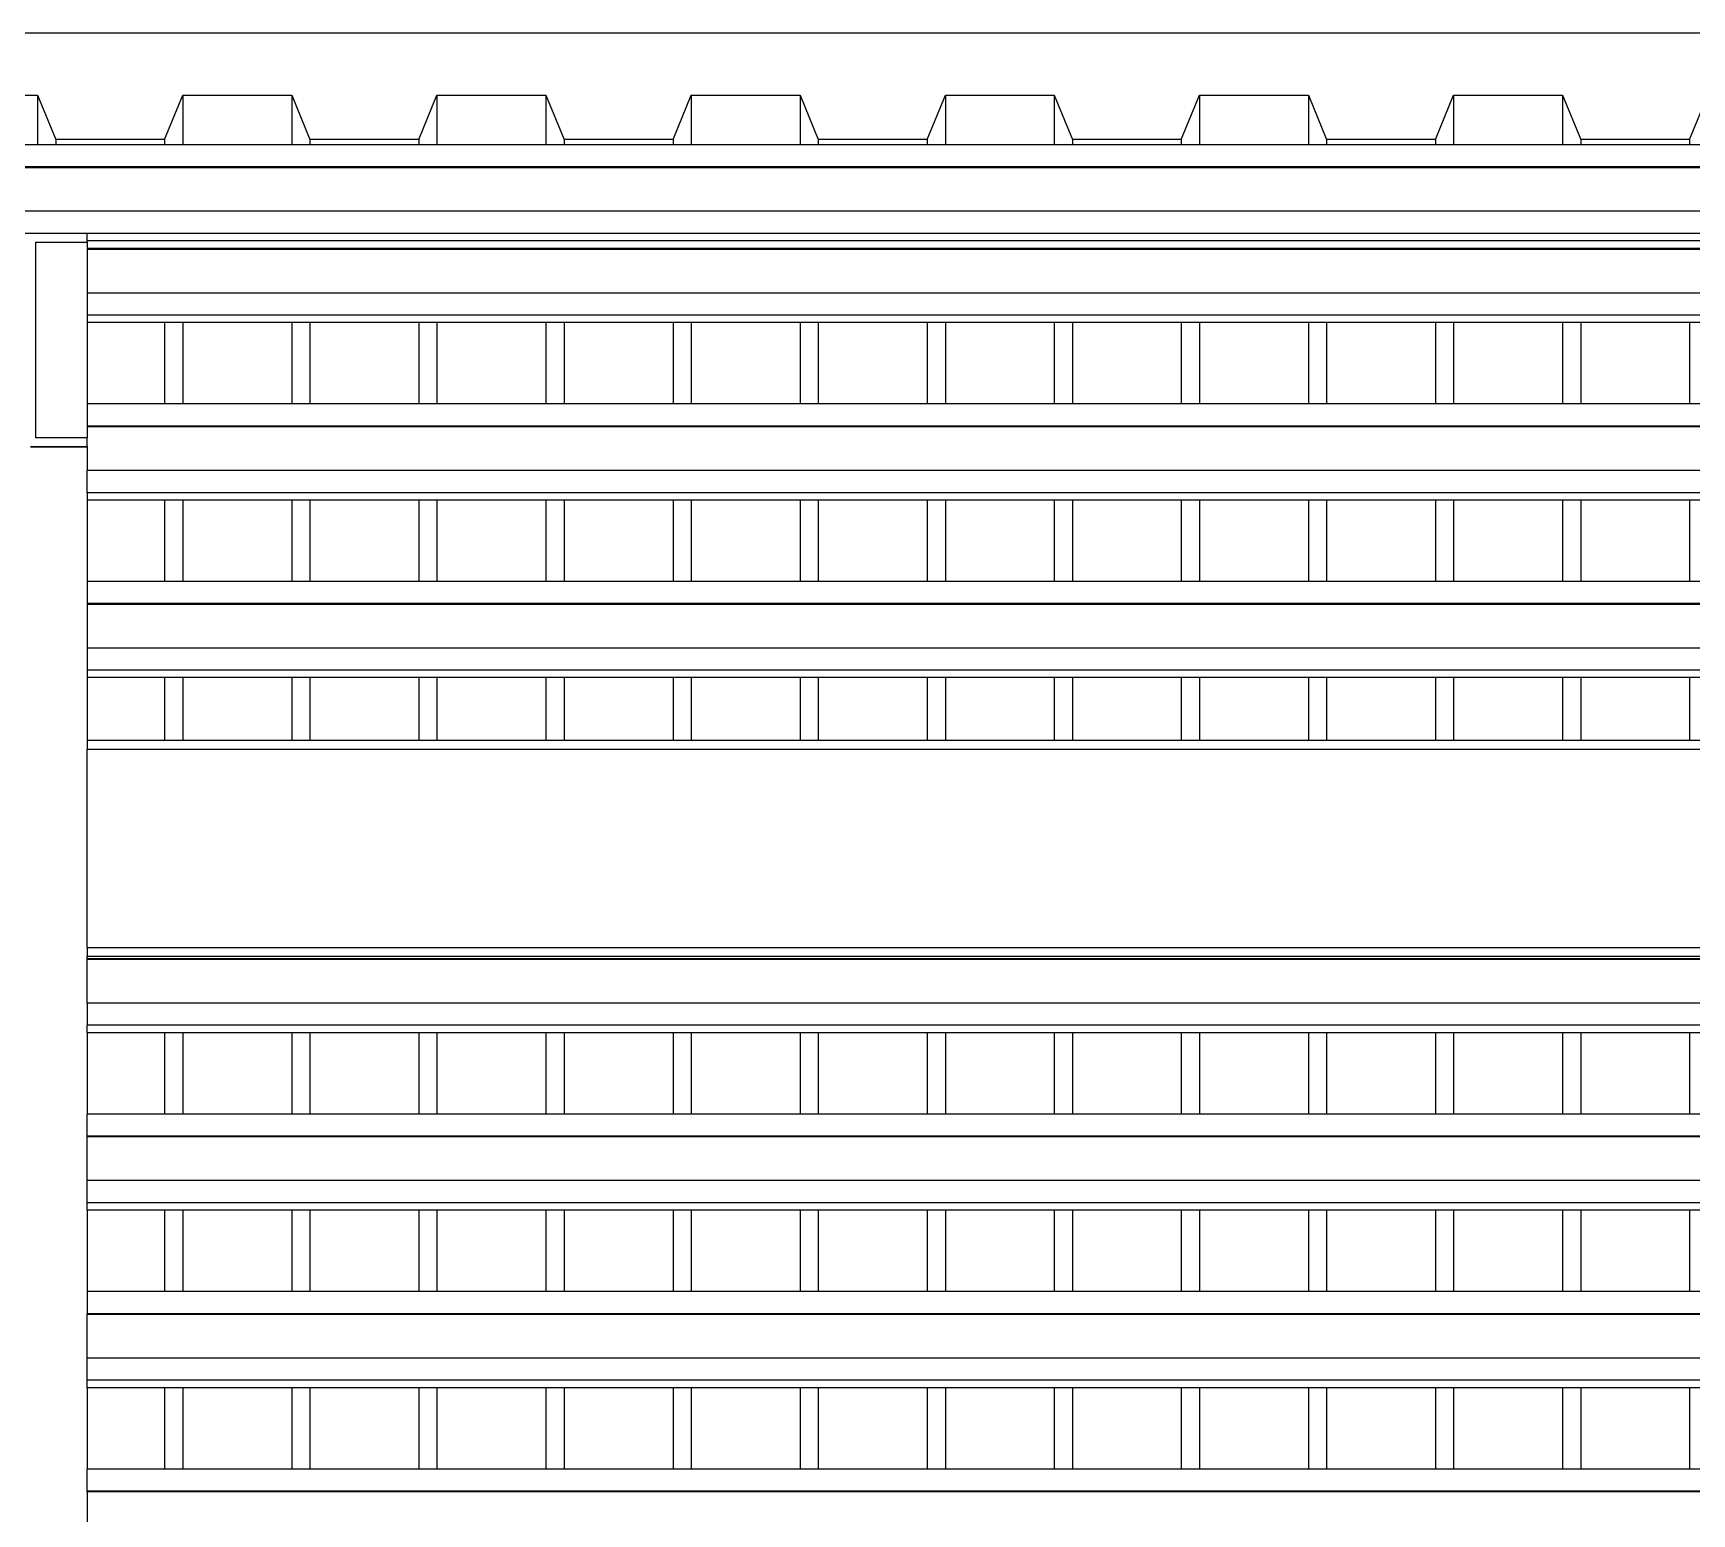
# Model space of a CAD drawing. Header units: metres. Extents: x -59 to 59, y -13 to 12.
# Drawn here: x 12.219 to 14.062, y 10.822 to 12.467 of the extents above; entities that cross this region are included whole.
import ezdxf

# ---------------------------------------------------------------- set-up
doc = ezdxf.new("R2010")
doc.units = ezdxf.units.M

msp = doc.modelspace()

# ---------------------------------------------------------------- linework, layer by layer
for p, q in [((14.6243, 12.467), (11.5177, 12.467)), ((12.1027, 12.398), (12.2237, 12.398)), ((12.2237, 12.398), (12.2237, 12.343)), ((12.2237, 12.398), (12.2439, 12.3487)), ((12.3649, 12.3487), (12.3851, 12.398)), ((12.3851, 12.398), (12.3851, 12.343)), ((12.3851, 12.398), (12.5061, 12.398)), ((12.5061, 12.398), (12.5061, 12.343)), ((12.5061, 12.398), (12.5263, 12.3487)), ((12.6474, 12.3487), (12.6675, 12.398)), ((12.6675, 12.398), (12.6675, 12.343)), ((12.6675, 12.398), (12.7886, 12.398)), ((12.7886, 12.398), (12.7886, 12.343)), ((12.7886, 12.398), (12.8087, 12.3487)), ((12.9298, 12.3487), (12.9499, 12.398)), ((12.9499, 12.398), (12.9499, 12.343)), ((12.9499, 12.398), (13.071, 12.398)), ((13.071, 12.398), (13.071, 12.343)), ((13.071, 12.398), (13.0911, 12.3487)), ((13.2122, 12.3487), (13.2324, 12.398)), ((13.2324, 12.398), (13.2324, 12.343)), ((13.2324, 12.398), (13.3534, 12.398)), ((13.3534, 12.398), (13.3534, 12.343)), ((13.3534, 12.398), (13.3736, 12.3487)), ((13.4946, 12.3487), (13.5148, 12.398)), ((13.5148, 12.398), (13.5148, 12.343)), ((13.5148, 12.398), (13.6358, 12.398)), ((13.6358, 12.398), (13.6358, 12.343)), ((13.6358, 12.398), (13.656, 12.3487)), ((13.777, 12.3487), (13.7972, 12.398)), ((13.7972, 12.398), (13.7972, 12.343)), ((13.7972, 12.398), (13.9182, 12.398)), ((13.9182, 12.398), (13.9182, 12.343)), ((13.9182, 12.398), (13.9384, 12.3487)), ((14.0594, 12.3487), (14.0796, 12.398)), ((12.2439, 12.3487), (12.2439, 12.343)), ((12.3649, 12.3487), (12.2439, 12.3487)), ((12.3649, 12.3487), (12.3649, 12.343)), ((12.5263, 12.3487), (12.5263, 12.343)), ((12.6474, 12.3487), (12.5263, 12.3487)), ((12.6474, 12.3487), (12.6474, 12.343)), ((12.8087, 12.3487), (12.8087, 12.343)), ((12.9298, 12.3487), (12.8087, 12.3487)), ((12.9298, 12.3487), (12.9298, 12.343)), ((13.0911, 12.3487), (13.0911, 12.343)), ((13.2122, 12.3487), (13.0911, 12.3487)), ((13.2122, 12.3487), (13.2122, 12.343)), ((13.3736, 12.3487), (13.3736, 12.343)), ((13.4946, 12.3487), (13.3736, 12.3487)), ((13.4946, 12.3487), (13.4946, 12.343)), ((13.656, 12.3487), (13.656, 12.343)), ((13.777, 12.3487), (13.656, 12.3487)), ((13.777, 12.3487), (13.777, 12.343)), ((13.9384, 12.3487), (13.9384, 12.343)), ((14.0594, 12.3487), (13.9384, 12.3487)), ((14.0594, 12.3487), (14.0594, 12.343)), ((12.2237, 12.343), (12.1027, 12.343)), ((12.2439, 12.343), (12.2237, 12.343)), ((12.3649, 12.343), (12.2439, 12.343)), ((12.3851, 12.343), (12.3649, 12.343)), ((12.5061, 12.343), (12.3851, 12.343)), ((12.5263, 12.343), (12.5061, 12.343)), ((12.6474, 12.343), (12.5263, 12.343)), ((12.6675, 12.343), (12.6474, 12.343)), ((12.7886, 12.343), (12.6675, 12.343)), ((12.8087, 12.343), (12.7886, 12.343)), ((12.9298, 12.343), (12.8087, 12.343)), ((12.9499, 12.343), (12.9298, 12.343)), ((13.071, 12.343), (12.9499, 12.343)), ((13.0911, 12.343), (13.071, 12.343)), ((13.2122, 12.343), (13.0911, 12.343)), ((13.2324, 12.343), (13.2122, 12.343)), ((13.3534, 12.343), (13.2324, 12.343)), ((13.3736, 12.343), (13.3534, 12.343)), ((13.4946, 12.343), (13.3736, 12.343)), ((13.5148, 12.343), (13.4946, 12.343)), ((13.6358, 12.343), (13.5148, 12.343)), ((13.656, 12.343), (13.6358, 12.343)), ((13.777, 12.343), (13.656, 12.343)), ((13.7972, 12.343), (13.777, 12.343)), ((13.9182, 12.343), (13.7972, 12.343)), ((13.9384, 12.343), (13.9182, 12.343)), ((14.0594, 12.343), (13.9384, 12.343)), ((14.0796, 12.343), (14.0594, 12.343)), ((23.4088, 12.3184), (11.2234, 12.3184)), ((23.4088, 12.3175), (11.2234, 12.3175)), ((23.4088, 12.2691), (11.2234, 12.2691)), ((12.2788, 12.2444), (12.1588, 12.2444)), ((12.2788, 12.2362), (12.2788, 12.2444)), ((15.9088, 12.2444), (12.2788, 12.2444)), ((12.2219, 12.0173), (12.2219, 12.2347)), ((12.2219, 12.2347), (12.2788, 12.2347)), ((15.9088, 12.2362), (12.2788, 12.2362)), ((12.2788, 12.2347), (12.2788, 12.2362)), ((12.2788, 12.2347), (12.2788, 12.2277)), ((15.9088, 12.2277), (12.2788, 12.2277)), ((12.2788, 12.2277), (12.2788, 12.2268)), ((15.9088, 12.2268), (12.2788, 12.2268)), ((12.2788, 12.2268), (12.2788, 12.1783)), ((15.9088, 12.1783), (12.2788, 12.1783)), ((12.2788, 12.1783), (12.2788, 12.1537)), ((15.9088, 12.1537), (12.2788, 12.1537)), ((12.2788, 12.1537), (12.2788, 12.1455)), ((12.2788, 12.1455), (12.2788, 12.055)), ((12.3649, 12.1455), (12.2788, 12.1455)), ((12.3649, 12.1455), (12.3649, 12.055)), ((12.3851, 12.1455), (12.3649, 12.1455)), ((12.3851, 12.1455), (12.3851, 12.055)), ((12.5061, 12.1455), (12.3851, 12.1455)), ((12.5061, 12.1455), (12.5061, 12.055)), ((12.5263, 12.1455), (12.5061, 12.1455)), ((12.5263, 12.1455), (12.5263, 12.055)), ((12.6474, 12.1455), (12.5263, 12.1455)), ((12.6474, 12.1455), (12.6474, 12.055)), ((12.6675, 12.1455), (12.6474, 12.1455)), ((12.6675, 12.1455), (12.6675, 12.055)), ((12.7886, 12.1455), (12.6675, 12.1455)), ((12.7886, 12.1455), (12.7886, 12.055)), ((12.8087, 12.1455), (12.7886, 12.1455)), ((12.8087, 12.1455), (12.8087, 12.055)), ((12.9298, 12.1455), (12.8087, 12.1455)), ((12.9298, 12.1455), (12.9298, 12.055)), ((12.9499, 12.1455), (12.9298, 12.1455)), ((12.9499, 12.1455), (12.9499, 12.055)), ((13.071, 12.1455), (12.9499, 12.1455)), ((13.071, 12.1455), (13.071, 12.055)), ((13.0911, 12.1455), (13.071, 12.1455)), ((13.0911, 12.1455), (13.0911, 12.055)), ((13.2122, 12.1455), (13.0911, 12.1455)), ((13.2122, 12.1455), (13.2122, 12.055)), ((13.2324, 12.1455), (13.2122, 12.1455)), ((13.2324, 12.1455), (13.2324, 12.055)), ((13.3534, 12.1455), (13.2324, 12.1455)), ((13.3534, 12.1455), (13.3534, 12.055)), ((13.3736, 12.1455), (13.3534, 12.1455)), ((13.3736, 12.1455), (13.3736, 12.055)), ((13.4946, 12.1455), (13.3736, 12.1455)), ((13.4946, 12.1455), (13.4946, 12.055)), ((13.5148, 12.1455), (13.4946, 12.1455)), ((13.5148, 12.1455), (13.5148, 12.055)), ((13.6358, 12.1455), (13.5148, 12.1455)), ((13.6358, 12.1455), (13.6358, 12.055)), ((13.656, 12.1455), (13.6358, 12.1455)), ((13.656, 12.1455), (13.656, 12.055)), ((13.777, 12.1455), (13.656, 12.1455)), ((13.777, 12.1455), (13.777, 12.055)), ((13.7972, 12.1455), (13.777, 12.1455)), ((13.7972, 12.1455), (13.7972, 12.055)), ((13.9182, 12.1455), (13.7972, 12.1455)), ((13.9182, 12.1455), (13.9182, 12.055)), ((13.9384, 12.1455), (13.9182, 12.1455)), ((13.9384, 12.1455), (13.9384, 12.055)), ((14.0594, 12.1455), (13.9384, 12.1455)), ((14.0594, 12.1455), (14.0594, 12.055)), ((14.0796, 12.1455), (14.0594, 12.1455)), ((12.2788, 12.055), (12.2788, 12.0304)), ((12.3649, 12.055), (12.2788, 12.055)), ((12.3851, 12.055), (12.3649, 12.055)), ((12.5061, 12.055), (12.3851, 12.055)), ((12.5263, 12.055), (12.5061, 12.055)), ((12.6474, 12.055), (12.5263, 12.055)), ((12.6675, 12.055), (12.6474, 12.055)), ((12.7886, 12.055), (12.6675, 12.055)), ((12.8087, 12.055), (12.7886, 12.055)), ((12.9298, 12.055), (12.8087, 12.055)), ((12.9499, 12.055), (12.9298, 12.055)), ((13.071, 12.055), (12.9499, 12.055)), ((13.0911, 12.055), (13.071, 12.055)), ((13.2122, 12.055), (13.0911, 12.055)), ((13.2324, 12.055), (13.2122, 12.055)), ((13.3534, 12.055), (13.2324, 12.055)), ((13.3736, 12.055), (13.3534, 12.055)), ((13.4946, 12.055), (13.3736, 12.055)), ((13.5148, 12.055), (13.4946, 12.055)), ((13.6358, 12.055), (13.5148, 12.055)), ((13.656, 12.055), (13.6358, 12.055)), ((13.777, 12.055), (13.656, 12.055)), ((13.7972, 12.055), (13.777, 12.055)), ((13.9182, 12.055), (13.7972, 12.055)), ((13.9384, 12.055), (13.9182, 12.055)), ((14.0594, 12.055), (13.9384, 12.055)), ((14.0796, 12.055), (14.0594, 12.055)), ((12.2788, 12.0173), (12.2219, 12.0173)), ((15.9088, 12.0304), (12.2788, 12.0304)), ((12.2788, 12.0304), (12.2788, 12.0296)), ((15.9088, 12.0296), (12.2788, 12.0296)), ((12.2788, 12.0296), (12.2788, 12.0173)), ((12.2788, 12.0077), (12.2788, 12.0173)), ((12.2157, 12.0077), (12.2219, 12.0077)), ((12.2157, 12.0074), (12.2219, 12.0074)), ((12.2219, 12.0077), (12.2219, 12.0074)), ((12.2219, 12.0077), (12.2788, 12.0077)), ((12.2219, 12.0074), (12.2788, 12.0074)), ((12.2788, 12.0077), (12.2788, 12.0074)), ((12.2788, 12.0074), (12.2788, 11.9811)), ((15.9088, 11.9811), (12.2788, 11.9811)), ((12.2788, 11.9564), (12.2788, 11.9811)), ((15.9088, 11.9564), (12.2788, 11.9564)), ((12.2788, 11.9564), (12.2788, 11.9482)), ((12.3649, 11.9482), (12.2788, 11.9482)), ((12.2788, 11.9482), (12.2788, 11.8578)), ((12.3649, 11.9482), (12.3649, 11.8578)), ((12.3851, 11.9482), (12.3649, 11.9482)), ((12.3851, 11.9482), (12.3851, 11.8578)), ((12.5061, 11.9482), (12.3851, 11.9482)), ((12.5061, 11.9482), (12.5061, 11.8578)), ((12.5263, 11.9482), (12.5061, 11.9482)), ((12.5263, 11.9482), (12.5263, 11.8578)), ((12.6474, 11.9482), (12.5263, 11.9482)), ((12.6474, 11.9482), (12.6474, 11.8578)), ((12.6675, 11.9482), (12.6474, 11.9482)), ((12.6675, 11.9482), (12.6675, 11.8578)), ((12.7886, 11.9482), (12.6675, 11.9482)), ((12.7886, 11.9482), (12.7886, 11.8578)), ((12.8087, 11.9482), (12.7886, 11.9482)), ((12.8087, 11.9482), (12.8087, 11.8578)), ((12.9298, 11.9482), (12.8087, 11.9482)), ((12.9298, 11.9482), (12.9298, 11.8578)), ((12.9499, 11.9482), (12.9298, 11.9482)), ((12.9499, 11.9482), (12.9499, 11.8578)), ((13.071, 11.9482), (12.9499, 11.9482)), ((13.071, 11.9482), (13.071, 11.8578)), ((13.0911, 11.9482), (13.071, 11.9482)), ((13.0911, 11.9482), (13.0911, 11.8578)), ((13.2122, 11.9482), (13.0911, 11.9482)), ((13.2122, 11.9482), (13.2122, 11.8578)), ((13.2324, 11.9482), (13.2122, 11.9482)), ((13.2324, 11.9482), (13.2324, 11.8578)), ((13.3534, 11.9482), (13.2324, 11.9482)), ((13.3534, 11.9482), (13.3534, 11.8578)), ((13.3736, 11.9482), (13.3534, 11.9482)), ((13.3736, 11.9482), (13.3736, 11.8578)), ((13.4946, 11.9482), (13.3736, 11.9482)), ((13.4946, 11.9482), (13.4946, 11.8578)), ((13.5148, 11.9482), (13.4946, 11.9482)), ((13.5148, 11.9482), (13.5148, 11.8578)), ((13.6358, 11.9482), (13.5148, 11.9482)), ((13.6358, 11.9482), (13.6358, 11.8578)), ((13.656, 11.9482), (13.6358, 11.9482)), ((13.656, 11.9482), (13.656, 11.8578)), ((13.777, 11.9482), (13.656, 11.9482)), ((13.777, 11.9482), (13.777, 11.8578)), ((13.7972, 11.9482), (13.777, 11.9482)), ((13.7972, 11.9482), (13.7972, 11.8578)), ((13.9182, 11.9482), (13.7972, 11.9482)), ((13.9182, 11.9482), (13.9182, 11.8578)), ((13.9384, 11.9482), (13.9182, 11.9482)), ((13.9384, 11.9482), (13.9384, 11.8578)), ((14.0594, 11.9482), (13.9384, 11.9482)), ((14.0594, 11.9482), (14.0594, 11.8578)), ((14.0796, 11.9482), (14.0594, 11.9482)), ((12.3649, 11.8578), (12.2788, 11.8578)), ((12.2788, 11.8578), (12.2788, 11.8331)), ((12.3851, 11.8578), (12.3649, 11.8578)), ((12.5061, 11.8578), (12.3851, 11.8578)), ((12.5263, 11.8578), (12.5061, 11.8578)), ((12.6474, 11.8578), (12.5263, 11.8578)), ((12.6675, 11.8578), (12.6474, 11.8578)), ((12.7886, 11.8578), (12.6675, 11.8578)), ((12.8087, 11.8578), (12.7886, 11.8578)), ((12.9298, 11.8578), (12.8087, 11.8578)), ((12.9499, 11.8578), (12.9298, 11.8578)), ((13.071, 11.8578), (12.9499, 11.8578)), ((13.0911, 11.8578), (13.071, 11.8578)), ((13.2122, 11.8578), (13.0911, 11.8578)), ((13.2324, 11.8578), (13.2122, 11.8578)), ((13.3534, 11.8578), (13.2324, 11.8578)), ((13.3736, 11.8578), (13.3534, 11.8578)), ((13.4946, 11.8578), (13.3736, 11.8578)), ((13.5148, 11.8578), (13.4946, 11.8578)), ((13.6358, 11.8578), (13.5148, 11.8578)), ((13.656, 11.8578), (13.6358, 11.8578)), ((13.777, 11.8578), (13.656, 11.8578)), ((13.7972, 11.8578), (13.777, 11.8578)), ((13.9182, 11.8578), (13.7972, 11.8578)), ((13.9384, 11.8578), (13.9182, 11.8578)), ((14.0594, 11.8578), (13.9384, 11.8578)), ((14.0796, 11.8578), (14.0594, 11.8578)), ((15.9088, 11.8331), (12.2788, 11.8331)), ((12.2788, 11.8331), (12.2788, 11.8323)), ((15.9088, 11.8323), (12.2788, 11.8323)), ((12.2788, 11.8323), (12.2788, 11.7838)), ((15.9088, 11.7838), (12.2788, 11.7838)), ((12.2788, 11.7838), (12.2788, 11.7591)), ((15.9088, 11.7591), (12.2788, 11.7591)), ((12.2788, 11.7591), (12.2788, 11.7509)), ((12.3649, 11.7509), (12.2788, 11.7509)), ((12.2788, 11.7509), (12.2788, 11.6812)), ((12.3649, 11.7509), (12.3649, 11.6812)), ((12.3851, 11.7509), (12.3649, 11.7509)), ((12.3851, 11.7509), (12.3851, 11.6812)), ((12.5061, 11.7509), (12.3851, 11.7509)), ((12.5061, 11.7509), (12.5061, 11.6812)), ((12.5263, 11.7509), (12.5061, 11.7509)), ((12.5263, 11.7509), (12.5263, 11.6812)), ((12.6474, 11.7509), (12.5263, 11.7509)), ((12.6474, 11.7509), (12.6474, 11.6812)), ((12.6675, 11.7509), (12.6474, 11.7509)), ((12.6675, 11.7509), (12.6675, 11.6812)), ((12.7886, 11.7509), (12.6675, 11.7509)), ((12.7886, 11.7509), (12.7886, 11.6812)), ((12.8087, 11.7509), (12.7886, 11.7509)), ((12.8087, 11.7509), (12.8087, 11.6812)), ((12.9298, 11.7509), (12.8087, 11.7509)), ((12.9298, 11.7509), (12.9298, 11.6812)), ((12.9499, 11.7509), (12.9298, 11.7509)), ((12.9499, 11.7509), (12.9499, 11.6812)), ((13.071, 11.7509), (12.9499, 11.7509)), ((13.071, 11.7509), (13.071, 11.6812)), ((13.0911, 11.7509), (13.071, 11.7509)), ((13.0911, 11.7509), (13.0911, 11.6812)), ((13.2122, 11.7509), (13.0911, 11.7509)), ((13.2122, 11.7509), (13.2122, 11.6812)), ((13.2324, 11.7509), (13.2122, 11.7509)), ((13.2324, 11.7509), (13.2324, 11.6812)), ((13.3534, 11.7509), (13.2324, 11.7509)), ((13.3534, 11.7509), (13.3534, 11.6812)), ((13.3736, 11.7509), (13.3534, 11.7509)), ((13.3736, 11.7509), (13.3736, 11.6812)), ((13.4946, 11.7509), (13.3736, 11.7509)), ((13.4946, 11.7509), (13.4946, 11.6812)), ((13.5148, 11.7509), (13.4946, 11.7509)), ((13.5148, 11.7509), (13.5148, 11.6812)), ((13.6358, 11.7509), (13.5148, 11.7509)), ((13.6358, 11.7509), (13.6358, 11.6812)), ((13.656, 11.7509), (13.6358, 11.7509)), ((13.656, 11.7509), (13.656, 11.6812)), ((13.777, 11.7509), (13.656, 11.7509)), ((13.777, 11.7509), (13.777, 11.6812)), ((13.7972, 11.7509), (13.777, 11.7509)), ((13.7972, 11.7509), (13.7972, 11.6812)), ((13.9182, 11.7509), (13.7972, 11.7509)), ((13.9182, 11.7509), (13.9182, 11.6812)), ((13.9384, 11.7509), (13.9182, 11.7509)), ((13.9384, 11.7509), (13.9384, 11.6812)), ((14.0594, 11.7509), (13.9384, 11.7509)), ((14.0594, 11.7509), (14.0594, 11.6812)), ((14.0796, 11.7509), (14.0594, 11.7509)), ((12.2788, 11.6812), (12.3649, 11.6812)), ((12.2788, 11.6812), (12.2788, 11.6714)), ((12.2788, 11.6714), (15.9088, 11.6714)), ((12.2788, 11.451), (12.2788, 11.6714)), ((12.3649, 11.6812), (12.3851, 11.6812)), ((12.3851, 11.6812), (12.5061, 11.6812)), ((12.5061, 11.6812), (12.5263, 11.6812)), ((12.5263, 11.6812), (12.6474, 11.6812)), ((12.6474, 11.6812), (12.6675, 11.6812)), ((12.6675, 11.6812), (12.7886, 11.6812)), ((12.7886, 11.6812), (12.8087, 11.6812)), ((12.8087, 11.6812), (12.9298, 11.6812)), ((12.9298, 11.6812), (12.9499, 11.6812)), ((12.9499, 11.6812), (13.071, 11.6812)), ((13.071, 11.6812), (13.0911, 11.6812)), ((13.0911, 11.6812), (13.2122, 11.6812)), ((13.2122, 11.6812), (13.2324, 11.6812)), ((13.2324, 11.6812), (13.3534, 11.6812)), ((13.3534, 11.6812), (13.3736, 11.6812)), ((13.3736, 11.6812), (13.4946, 11.6812)), ((13.4946, 11.6812), (13.5148, 11.6812)), ((13.5148, 11.6812), (13.6358, 11.6812)), ((13.6358, 11.6812), (13.656, 11.6812)), ((13.656, 11.6812), (13.777, 11.6812)), ((13.777, 11.6812), (13.7972, 11.6812)), ((13.7972, 11.6812), (13.9182, 11.6812)), ((13.9182, 11.6812), (13.9384, 11.6812)), ((13.9384, 11.6812), (14.0594, 11.6812)), ((14.0594, 11.6812), (14.0796, 11.6812)), ((12.2788, 11.451), (15.9088, 11.451)), ((12.2788, 11.451), (12.2788, 11.4412)), ((12.2788, 11.4412), (15.9088, 11.4412)), ((12.2788, 11.4385), (12.2788, 11.4412)), ((15.9088, 11.4385), (12.2788, 11.4385)), ((12.2788, 11.4385), (12.2788, 11.4377)), ((15.9088, 11.4377), (12.2788, 11.4377)), ((12.2788, 11.3892), (12.2788, 11.4377)), ((15.9088, 11.3892), (12.2788, 11.3892)), ((12.2788, 11.3892), (12.2788, 11.3646)), ((15.9088, 11.3646), (12.2788, 11.3646)), ((12.2788, 11.3563), (12.2788, 11.3646)), ((12.3649, 11.3563), (12.2788, 11.3563)), ((12.2788, 11.3563), (12.2788, 11.2659)), ((12.3649, 11.3563), (12.3649, 11.2659)), ((12.3851, 11.3563), (12.3649, 11.3563)), ((12.3851, 11.3563), (12.3851, 11.2659)), ((12.5061, 11.3563), (12.3851, 11.3563)), ((12.5061, 11.3563), (12.5061, 11.2659)), ((12.5263, 11.3563), (12.5061, 11.3563)), ((12.5263, 11.3563), (12.5263, 11.2659)), ((12.6474, 11.3563), (12.5263, 11.3563)), ((12.6474, 11.3563), (12.6474, 11.2659)), ((12.6675, 11.3563), (12.6474, 11.3563)), ((12.6675, 11.3563), (12.6675, 11.2659)), ((12.7886, 11.3563), (12.6675, 11.3563)), ((12.7886, 11.3563), (12.7886, 11.2659)), ((12.8087, 11.3563), (12.7886, 11.3563)), ((12.8087, 11.3563), (12.8087, 11.2659)), ((12.9298, 11.3563), (12.8087, 11.3563)), ((12.9298, 11.3563), (12.9298, 11.2659)), ((12.9499, 11.3563), (12.9298, 11.3563)), ((12.9499, 11.3563), (12.9499, 11.2659)), ((13.071, 11.3563), (12.9499, 11.3563)), ((13.071, 11.3563), (13.071, 11.2659)), ((13.0911, 11.3563), (13.071, 11.3563)), ((13.0911, 11.3563), (13.0911, 11.2659)), ((13.2122, 11.3563), (13.0911, 11.3563)), ((13.2122, 11.3563), (13.2122, 11.2659)), ((13.2324, 11.3563), (13.2122, 11.3563)), ((13.2324, 11.3563), (13.2324, 11.2659)), ((13.3534, 11.3563), (13.2324, 11.3563)), ((13.3534, 11.3563), (13.3534, 11.2659)), ((13.3736, 11.3563), (13.3534, 11.3563)), ((13.3736, 11.3563), (13.3736, 11.2659)), ((13.4946, 11.3563), (13.3736, 11.3563)), ((13.4946, 11.3563), (13.4946, 11.2659)), ((13.5148, 11.3563), (13.4946, 11.3563)), ((13.5148, 11.3563), (13.5148, 11.2659)), ((13.6358, 11.3563), (13.5148, 11.3563)), ((13.6358, 11.3563), (13.6358, 11.2659)), ((13.656, 11.3563), (13.6358, 11.3563)), ((13.656, 11.3563), (13.656, 11.2659)), ((13.777, 11.3563), (13.656, 11.3563)), ((13.777, 11.3563), (13.777, 11.2659)), ((13.7972, 11.3563), (13.777, 11.3563)), ((13.7972, 11.3563), (13.7972, 11.2659)), ((13.9182, 11.3563), (13.7972, 11.3563)), ((13.9182, 11.3563), (13.9182, 11.2659)), ((13.9384, 11.3563), (13.9182, 11.3563)), ((13.9384, 11.3563), (13.9384, 11.2659)), ((14.0594, 11.3563), (13.9384, 11.3563)), ((14.0594, 11.3563), (14.0594, 11.2659)), ((14.0796, 11.3563), (14.0594, 11.3563)), ((12.3649, 11.2659), (12.2788, 11.2659)), ((12.2788, 11.2413), (12.2788, 11.2659)), ((12.3851, 11.2659), (12.3649, 11.2659)), ((12.5061, 11.2659), (12.3851, 11.2659)), ((12.5263, 11.2659), (12.5061, 11.2659)), ((12.6474, 11.2659), (12.5263, 11.2659)), ((12.6675, 11.2659), (12.6474, 11.2659)), ((12.7886, 11.2659), (12.6675, 11.2659)), ((12.8087, 11.2659), (12.7886, 11.2659)), ((12.9298, 11.2659), (12.8087, 11.2659)), ((12.9499, 11.2659), (12.9298, 11.2659)), ((13.071, 11.2659), (12.9499, 11.2659)), ((13.0911, 11.2659), (13.071, 11.2659)), ((13.2122, 11.2659), (13.0911, 11.2659)), ((13.2324, 11.2659), (13.2122, 11.2659)), ((13.3534, 11.2659), (13.2324, 11.2659)), ((13.3736, 11.2659), (13.3534, 11.2659)), ((13.4946, 11.2659), (13.3736, 11.2659)), ((13.5148, 11.2659), (13.4946, 11.2659)), ((13.6358, 11.2659), (13.5148, 11.2659)), ((13.656, 11.2659), (13.6358, 11.2659)), ((13.777, 11.2659), (13.656, 11.2659)), ((13.7972, 11.2659), (13.777, 11.2659)), ((13.9182, 11.2659), (13.7972, 11.2659)), ((13.9384, 11.2659), (13.9182, 11.2659)), ((14.0594, 11.2659), (13.9384, 11.2659)), ((14.0796, 11.2659), (14.0594, 11.2659)), ((15.9088, 11.2413), (12.2788, 11.2413)), ((12.2788, 11.2404), (12.2788, 11.2413)), ((15.9088, 11.2404), (12.2788, 11.2404)), ((12.2788, 11.1919), (12.2788, 11.2404)), ((15.9088, 11.1919), (12.2788, 11.1919)), ((12.2788, 11.1673), (12.2788, 11.1919)), ((15.9088, 11.1673), (12.2788, 11.1673)), ((12.2788, 11.1591), (12.2788, 11.1673)), ((12.3649, 11.1591), (12.2788, 11.1591)), ((12.2788, 11.1591), (12.2788, 11.0686)), ((12.3649, 11.1591), (12.3649, 11.0686)), ((12.3851, 11.1591), (12.3649, 11.1591)), ((12.3851, 11.1591), (12.3851, 11.0686)), ((12.5061, 11.1591), (12.3851, 11.1591)), ((12.5061, 11.1591), (12.5061, 11.0686)), ((12.5263, 11.1591), (12.5061, 11.1591)), ((12.5263, 11.1591), (12.5263, 11.0686)), ((12.6474, 11.1591), (12.5263, 11.1591)), ((12.6474, 11.1591), (12.6474, 11.0686)), ((12.6675, 11.1591), (12.6474, 11.1591)), ((12.6675, 11.1591), (12.6675, 11.0686)), ((12.7886, 11.1591), (12.6675, 11.1591)), ((12.7886, 11.1591), (12.7886, 11.0686)), ((12.8087, 11.1591), (12.7886, 11.1591)), ((12.8087, 11.1591), (12.8087, 11.0686)), ((12.9298, 11.1591), (12.8087, 11.1591)), ((12.9298, 11.1591), (12.9298, 11.0686)), ((12.9499, 11.1591), (12.9298, 11.1591)), ((12.9499, 11.1591), (12.9499, 11.0686)), ((13.071, 11.1591), (12.9499, 11.1591)), ((13.071, 11.1591), (13.071, 11.0686)), ((13.0911, 11.1591), (13.071, 11.1591)), ((13.0911, 11.1591), (13.0911, 11.0686)), ((13.2122, 11.1591), (13.0911, 11.1591)), ((13.2122, 11.1591), (13.2122, 11.0686)), ((13.2324, 11.1591), (13.2122, 11.1591)), ((13.2324, 11.1591), (13.2324, 11.0686)), ((13.3534, 11.1591), (13.2324, 11.1591)), ((13.3534, 11.1591), (13.3534, 11.0686)), ((13.3736, 11.1591), (13.3534, 11.1591)), ((13.3736, 11.1591), (13.3736, 11.0686)), ((13.4946, 11.1591), (13.3736, 11.1591)), ((13.4946, 11.1591), (13.4946, 11.0686)), ((13.5148, 11.1591), (13.4946, 11.1591)), ((13.5148, 11.1591), (13.5148, 11.0686)), ((13.6358, 11.1591), (13.5148, 11.1591)), ((13.6358, 11.1591), (13.6358, 11.0686)), ((13.656, 11.1591), (13.6358, 11.1591)), ((13.656, 11.1591), (13.656, 11.0686)), ((13.777, 11.1591), (13.656, 11.1591)), ((13.777, 11.1591), (13.777, 11.0686)), ((13.7972, 11.1591), (13.777, 11.1591)), ((13.7972, 11.1591), (13.7972, 11.0686)), ((13.9182, 11.1591), (13.7972, 11.1591)), ((13.9182, 11.1591), (13.9182, 11.0686)), ((13.9384, 11.1591), (13.9182, 11.1591)), ((13.9384, 11.1591), (13.9384, 11.0686)), ((14.0594, 11.1591), (13.9384, 11.1591)), ((14.0594, 11.1591), (14.0594, 11.0686)), ((14.0796, 11.1591), (14.0594, 11.1591)), ((12.3649, 11.0686), (12.2788, 11.0686)), ((12.2788, 11.0686), (12.2788, 11.044)), ((12.3851, 11.0686), (12.3649, 11.0686)), ((12.5061, 11.0686), (12.3851, 11.0686)), ((12.5263, 11.0686), (12.5061, 11.0686)), ((12.6474, 11.0686), (12.5263, 11.0686)), ((12.6675, 11.0686), (12.6474, 11.0686)), ((12.7886, 11.0686), (12.6675, 11.0686)), ((12.8087, 11.0686), (12.7886, 11.0686)), ((12.9298, 11.0686), (12.8087, 11.0686)), ((12.9499, 11.0686), (12.9298, 11.0686)), ((13.071, 11.0686), (12.9499, 11.0686)), ((13.0911, 11.0686), (13.071, 11.0686)), ((13.2122, 11.0686), (13.0911, 11.0686)), ((13.2324, 11.0686), (13.2122, 11.0686)), ((13.3534, 11.0686), (13.2324, 11.0686)), ((13.3736, 11.0686), (13.3534, 11.0686)), ((13.4946, 11.0686), (13.3736, 11.0686)), ((13.5148, 11.0686), (13.4946, 11.0686)), ((13.6358, 11.0686), (13.5148, 11.0686)), ((13.656, 11.0686), (13.6358, 11.0686)), ((13.777, 11.0686), (13.656, 11.0686)), ((13.7972, 11.0686), (13.777, 11.0686)), ((13.9182, 11.0686), (13.7972, 11.0686)), ((13.9384, 11.0686), (13.9182, 11.0686)), ((14.0594, 11.0686), (13.9384, 11.0686)), ((14.0796, 11.0686), (14.0594, 11.0686)), ((15.9088, 11.044), (12.2788, 11.044)), ((12.2788, 11.0432), (12.2788, 11.044)), ((15.9088, 11.0432), (12.2788, 11.0432)), ((12.2788, 10.9947), (12.2788, 11.0432)), ((15.9088, 10.9947), (12.2788, 10.9947)), ((12.2788, 10.97), (12.2788, 10.9947)), ((15.9088, 10.97), (12.2788, 10.97)), ((12.2788, 10.9618), (12.2788, 10.97)), ((12.3649, 10.9618), (12.2788, 10.9618)), ((12.2788, 10.9618), (12.2788, 10.8714)), ((12.3649, 10.9618), (12.3649, 10.8714)), ((12.3851, 10.9618), (12.3649, 10.9618)), ((12.3851, 10.9618), (12.3851, 10.8714)), ((12.5061, 10.9618), (12.3851, 10.9618)), ((12.5061, 10.9618), (12.5061, 10.8714)), ((12.5263, 10.9618), (12.5061, 10.9618)), ((12.5263, 10.9618), (12.5263, 10.8714)), ((12.6474, 10.9618), (12.5263, 10.9618)), ((12.6474, 10.9618), (12.6474, 10.8714)), ((12.6675, 10.9618), (12.6474, 10.9618)), ((12.6675, 10.9618), (12.6675, 10.8714)), ((12.7886, 10.9618), (12.6675, 10.9618)), ((12.7886, 10.9618), (12.7886, 10.8714)), ((12.8087, 10.9618), (12.7886, 10.9618)), ((12.8087, 10.9618), (12.8087, 10.8714)), ((12.9298, 10.9618), (12.8087, 10.9618)), ((12.9298, 10.9618), (12.9298, 10.8714)), ((12.9499, 10.9618), (12.9298, 10.9618)), ((12.9499, 10.9618), (12.9499, 10.8714)), ((13.071, 10.9618), (12.9499, 10.9618)), ((13.071, 10.9618), (13.071, 10.8714)), ((13.0911, 10.9618), (13.071, 10.9618)), ((13.0911, 10.9618), (13.0911, 10.8714)), ((13.2122, 10.9618), (13.0911, 10.9618)), ((13.2122, 10.9618), (13.2122, 10.8714)), ((13.2324, 10.9618), (13.2122, 10.9618)), ((13.2324, 10.9618), (13.2324, 10.8714)), ((13.3534, 10.9618), (13.2324, 10.9618)), ((13.3534, 10.9618), (13.3534, 10.8714)), ((13.3736, 10.9618), (13.3534, 10.9618)), ((13.3736, 10.9618), (13.3736, 10.8714)), ((13.4946, 10.9618), (13.3736, 10.9618)), ((13.4946, 10.9618), (13.4946, 10.8714)), ((13.5148, 10.9618), (13.4946, 10.9618)), ((13.5148, 10.9618), (13.5148, 10.8714)), ((13.6358, 10.9618), (13.5148, 10.9618)), ((13.6358, 10.9618), (13.6358, 10.8714)), ((13.656, 10.9618), (13.6358, 10.9618)), ((13.656, 10.9618), (13.656, 10.8714)), ((13.777, 10.9618), (13.656, 10.9618)), ((13.777, 10.9618), (13.777, 10.8714)), ((13.7972, 10.9618), (13.777, 10.9618)), ((13.7972, 10.9618), (13.7972, 10.8714)), ((13.9182, 10.9618), (13.7972, 10.9618)), ((13.9182, 10.9618), (13.9182, 10.8714)), ((13.9384, 10.9618), (13.9182, 10.9618)), ((13.9384, 10.9618), (13.9384, 10.8714)), ((14.0594, 10.9618), (13.9384, 10.9618)), ((14.0594, 10.9618), (14.0594, 10.8714)), ((14.0796, 10.9618), (14.0594, 10.9618)), ((12.3649, 10.8714), (12.2788, 10.8714)), ((12.2788, 10.8467), (12.2788, 10.8714)), ((12.3851, 10.8714), (12.3649, 10.8714)), ((12.5061, 10.8714), (12.3851, 10.8714)), ((12.5263, 10.8714), (12.5061, 10.8714)), ((12.6474, 10.8714), (12.5263, 10.8714)), ((12.6675, 10.8714), (12.6474, 10.8714)), ((12.7886, 10.8714), (12.6675, 10.8714)), ((12.8087, 10.8714), (12.7886, 10.8714)), ((12.9298, 10.8714), (12.8087, 10.8714)), ((12.9499, 10.8714), (12.9298, 10.8714)), ((13.071, 10.8714), (12.9499, 10.8714)), ((13.0911, 10.8714), (13.071, 10.8714)), ((13.2122, 10.8714), (13.0911, 10.8714)), ((13.2324, 10.8714), (13.2122, 10.8714)), ((13.3534, 10.8714), (13.2324, 10.8714)), ((13.3736, 10.8714), (13.3534, 10.8714)), ((13.4946, 10.8714), (13.3736, 10.8714)), ((13.5148, 10.8714), (13.4946, 10.8714)), ((13.6358, 10.8714), (13.5148, 10.8714)), ((13.656, 10.8714), (13.6358, 10.8714)), ((13.777, 10.8714), (13.656, 10.8714)), ((13.7972, 10.8714), (13.777, 10.8714)), ((13.9182, 10.8714), (13.7972, 10.8714)), ((13.9384, 10.8714), (13.9182, 10.8714)), ((14.0594, 10.8714), (13.9384, 10.8714)), ((14.0796, 10.8714), (14.0594, 10.8714)), ((15.9088, 10.8467), (12.2788, 10.8467)), ((12.2788, 10.8459), (12.2788, 10.8467)), ((15.9088, 10.8459), (12.2788, 10.8459)), ((12.2788, 10.8459), (12.2788, 10.7974))]:
    msp.add_line(p, q)

doc.saveas('drawing.dxf')
